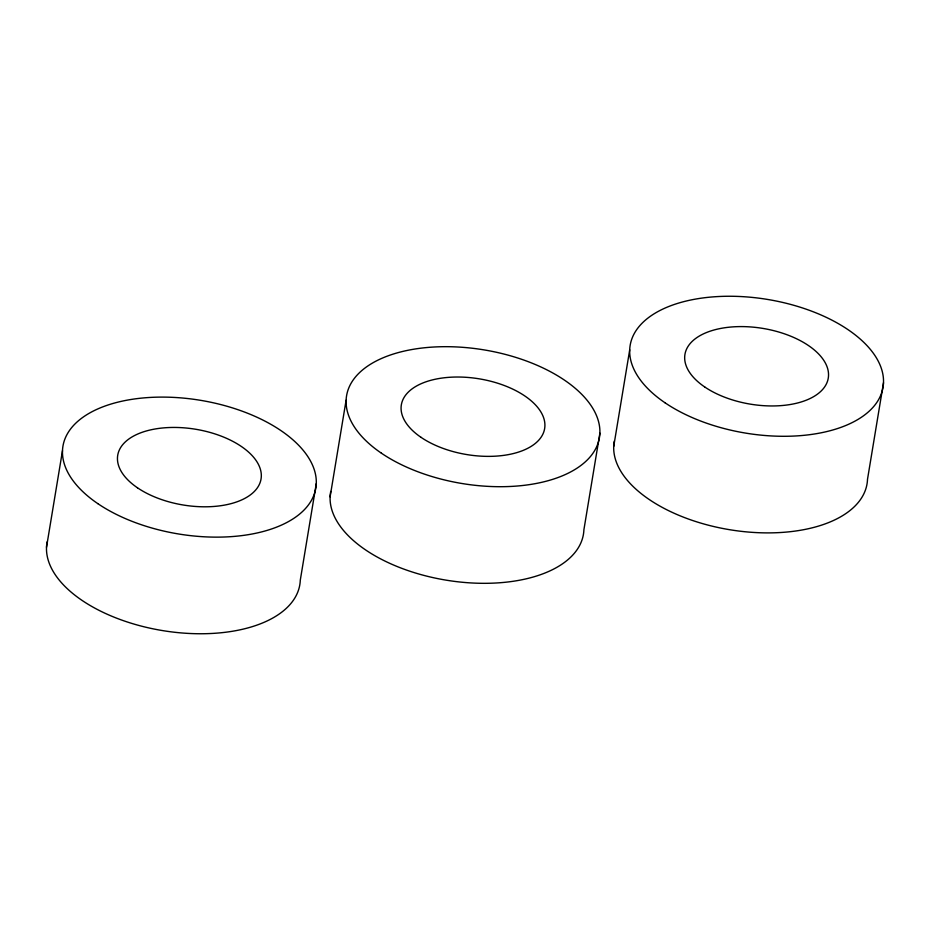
<?xml version="1.0" encoding="UTF-8"?>
<svg xmlns="http://www.w3.org/2000/svg" width="930" height="930" viewBox="0 0 930 930"><rect width="100%" height="100%" fill="white"/><g stroke="black" fill="none" stroke-linecap="round" stroke-linejoin="round"><path stroke-width="1.4" d="M46.5 547.27L62.496 450.666M316.281 483.577L300.285 580.192A128.166 67.727 9.4 0 1 165.645 631.075A128.166 67.727 9.4 0 1 47.128 541.865M330.103 496.853L346.1 400.237M599.897 433.148L583.9 529.763A128.166 67.727 9.4 0 1 449.26 580.646A128.166 67.727 9.4 0 1 330.731 491.435M613.719 446.423L629.715 349.808M883.5 382.73L867.504 479.334A128.166 67.727 9.4 0 1 732.863 530.216A128.166 67.727 9.4 0 1 614.335 441.018M664.996 402.76A128.166 67.727 9.4 0 0 878.49 399.784A128.166 67.727 9.4 0 0 726.33 296.275A128.166 67.727 9.4 0 0 664.996 402.76M704.696 386.95A72.621 38.374 9.4 0 0 825.677 385.264A72.621 38.374 9.4 0 0 739.455 326.604A72.621 38.374 9.4 0 0 704.696 386.95M381.393 453.177A128.166 67.727 9.4 0 0 594.875 450.201A128.166 67.727 9.4 0 0 442.726 346.704A128.166 67.727 9.4 0 0 381.393 453.177M421.081 437.367A72.621 38.374 9.4 0 0 542.062 435.682A72.621 38.374 9.4 0 0 455.84 377.034A72.621 38.374 9.4 0 0 421.081 437.367M97.778 503.607A128.166 67.727 9.4 0 0 311.271 500.631A128.166 67.727 9.4 0 0 159.111 397.122A128.166 67.727 9.4 0 0 97.778 503.607M137.477 487.797A72.621 38.374 9.4 0 0 258.459 486.111A72.621 38.374 9.4 0 0 172.236 427.451A72.621 38.374 9.4 0 0 137.477 487.797"/></g></svg>
